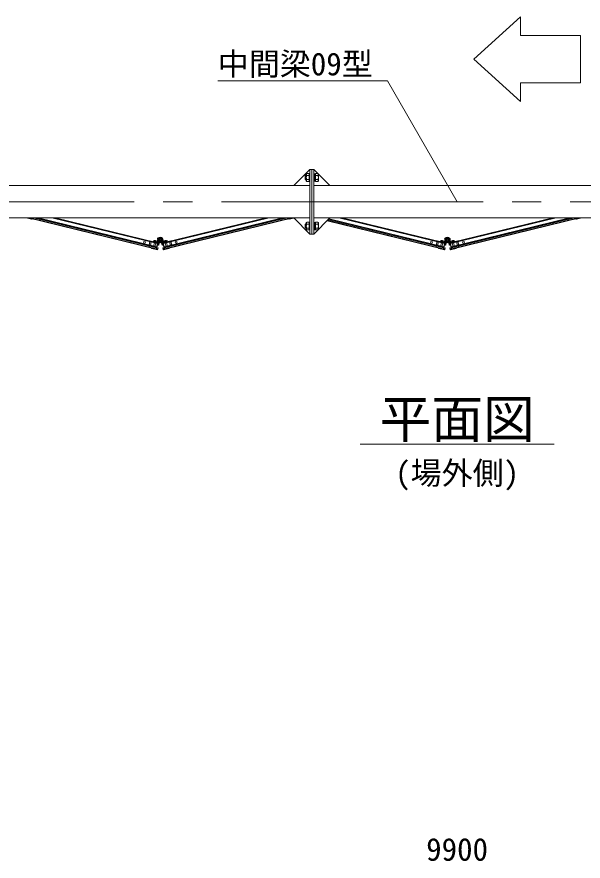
# Model space of a CAD drawing. Units: millimetres, scale not verified. Extents: x -10075 to 10075, y -16938 to 16938.
# Drawn here: x -4739 to -2985, y 11897 to 14510 of the extents above; entities that cross this region are included whole.
import ezdxf
from ezdxf.enums import TextEntityAlignment as Align

# ---------------------------------------------------------------- set-up
doc = ezdxf.new("R2010")
doc.units = ezdxf.units.MM
doc.header["$LTSCALE"] = 90
doc.linetypes.add('CHAIN2', pattern=[12, 9, -1, 1, -1])
doc.linetypes.add('DASHED1', pattern=[1.8, 1.2, -0.6])
for name, color, linetype, lineweight in [('0-6_ﾎﾞﾙﾄ類', 134, 'Continuous', 18), ('0-C_寸法', 134, 'Continuous', 18), ('1-4_中間梁09', 134, 'Continuous', 18), ('1-6_通芯', 134, 'CHAIN2', 18), ('1-9_標準ﾊﾟﾈﾙ', 134, 'Continuous', 18), ('1-B_文字', 134, 'Continuous', 18), ('2-2_連結用梁45', 134, 'Continuous', 18)]:
    doc.layers.add(name, color=color, linetype=linetype, lineweight=lineweight)
doc.styles.add('ＭＳ ゴシック', font='')
doc.styles.get('ＭＳ ゴシック').set_extended_font_data('MS Gothic')

msp = doc.modelspace()

# ---------------------------------------------------------------- linework, layer by layer
at = {"layer": '0-6_ﾎﾞﾙﾄ類'}
for p, q in [((-3843.86, 14019.5), (-3845.86, 14017.5)), ((-3845.86, 14007.5), (-3845.86, 14017.5)), ((-3843.86, 14005.5), (-3845.86, 14007.5)), ((-3842.46, 14018.3), (-3845.06, 14018.3)), ((-3842.46, 14006.7), (-3845.06, 14006.7)), ((-3843.86, 14005.5), (-3843.86, 14019.5)), ((-3842.46, 14019.5), (-3843.86, 14019.5)), ((-3842.46, 14005.5), (-3843.86, 14005.5)), ((-3842.46, 14023), (-3840.84, 14024.63)), ((-3842.46, 14002), (-3842.46, 14023)), ((-3840.84, 14018.56), (-3833.46, 14018.56)), ((-3840.84, 14006.44), (-3833.46, 14006.44)), ((-3813.86, 14013.31), (-3816.86, 14012.5)), ((-3813.86, 14012.5), (-3816.86, 14011.69)), ((-3806.49, 14018.56), (-3813.86, 14018.56)), ((-3806.49, 14006.44), (-3813.86, 14006.44)), ((-3842.46, 14002), (-3840.84, 14000.37)), ((-3804.86, 14002), (-3806.49, 14000.37)), ((-3842.46, 13873), (-3840.84, 13874.62)), ((-3842.46, 13852), (-3842.46, 13873)), ((-3843.86, 13869.5), (-3845.86, 13867.5)), ((-3845.86, 13857.5), (-3845.86, 13867.5)), ((-3843.86, 13855.5), (-3845.86, 13857.5)), ((-3842.46, 13868.3), (-3845.06, 13868.3)), ((-3842.46, 13856.7), (-3845.06, 13856.7)), ((-3843.86, 13855.5), (-3843.86, 13869.5)), ((-3842.46, 13869.5), (-3843.86, 13869.5)), ((-3842.46, 13855.5), (-3843.86, 13855.5)), ((-3842.46, 13852), (-3840.84, 13850.38)), ((-3840.84, 13868.56), (-3833.46, 13868.56)), ((-3840.84, 13856.44), (-3833.46, 13856.44)), ((-3813.86, 13863.3), (-3816.86, 13862.5)), ((-3813.86, 13862.5), (-3816.86, 13861.69)), ((-3806.49, 13868.56), (-3813.86, 13868.56)), ((-3806.49, 13856.44), (-3813.86, 13856.44)), ((-3804.86, 13852), (-3806.49, 13850.38)), ((-4291.27, 13824.21), (-4288.39, 13819.21)), ((-3402.27, 13824.21), (-3399.39, 13819.21)), ((-4297.05, 13814.21), (-4299.94, 13819.21)), ((-4291.27, 13814.21), (-4297.05, 13814.21)), ((-4288.39, 13819.21), (-4291.27, 13814.21)), ((-3408.05, 13814.21), (-3410.94, 13819.21)), ((-3402.27, 13814.21), (-3408.05, 13814.21)), ((-3399.39, 13819.21), (-3402.27, 13814.21))]:
    msp.add_line(p, q, dxfattribs=at)
for points in [[(-3840.84, 14024.63), (-3833.46, 14024.63), (-3833.46, 14000.37), (-3840.84, 14000.37)], [(-3806.49, 14024.63), (-3813.86, 14024.63), (-3813.86, 14000.37), (-3806.49, 14000.37)], [(-3804.86, 14002), (-3804.86, 14023), (-3806.49, 14024.63)], [(-3840.84, 13874.62), (-3833.46, 13874.62), (-3833.46, 13850.38), (-3840.84, 13850.38)], [(-3806.49, 13874.62), (-3813.86, 13874.62), (-3813.86, 13850.38), (-3806.49, 13850.38)], [(-3804.86, 13852), (-3804.86, 13873), (-3806.49, 13874.62)], [(-4299.94, 13819.21), (-4297.05, 13824.21), (-4291.27, 13824.21)], [(-3410.94, 13819.21), (-3408.05, 13824.21), (-3402.27, 13824.21)]]:
    msp.add_lwpolyline(points, dxfattribs=at)
for points in [[(-3833.46, 14001.5), (-3833.46, 14023.5), (-3831.16, 14023.5), (-3831.16, 14001.5)], [(-3816.86, 14023.5), (-3816.86, 14001.5), (-3819.16, 14001.5), (-3819.16, 14023.5)], [(-3816.86, 14023.85), (-3816.86, 14001.15), (-3813.86, 14001.15), (-3813.86, 14023.85)], [(-3833.46, 13851.5), (-3833.46, 13873.5), (-3831.16, 13873.5), (-3831.16, 13851.5)], [(-3816.86, 13873.5), (-3816.86, 13851.5), (-3819.16, 13851.5), (-3819.16, 13873.5)], [(-3816.86, 13873.85), (-3816.86, 13851.15), (-3813.86, 13851.15), (-3813.86, 13873.85)]]:
    msp.add_lwpolyline(points, close=True, dxfattribs=at)
for centre, radius in [((-4294.16, 13819.21), 4.9), ((-4294.16, 13819.21), 3), ((-4294.16, 13819.21), 2.46), ((-3405.16, 13819.21), 4.9), ((-3405.16, 13819.21), 3), ((-3405.16, 13819.21), 2.46)]:
    msp.add_circle(centre, radius, dxfattribs=at)
for centre, radius, start, end in [((-3830.34, 14012.5), 12.12, 150, 210), ((-3837.81, 14021.6), 4.28, 135, 225), ((-3837.81, 14003.41), 4.28, 135, 225), ((-3809.52, 14021.6), 4.28, 315, 45), ((-3809.52, 14003.41), 4.28, 315, 45), ((-3816.98, 14012.5), 12.12, 330, 30), ((-3837.81, 13871.59), 4.28, 135, 225), ((-3809.52, 13871.59), 4.28, 315, 45), ((-3830.34, 13862.5), 12.12, 150, 210), ((-3837.81, 13853.4), 4.28, 135, 225), ((-3809.52, 13853.4), 4.28, 315, 45), ((-3816.98, 13862.5), 12.12, 330, 30)]:
    msp.add_arc(centre, radius, start, end, dxfattribs=at)
at = {"layer": '1-4_中間梁09'}
for points in [[(-3819.16, 13837.5), (-3819.16, 14037.5), (-3825.16, 14037.5), (-3825.16, 13837.5)], [(-3819.16, 13987.5), (-3769.16, 13987.5), (-3819.16, 14037.5)], [(-3819.16, 13887.5), (-2931.16, 13887.5), (-2931.16, 13987.5), (-3819.16, 13987.5)], [(-3819.16, 13887.5), (-3769.16, 13887.5), (-3819.16, 13837.5)]]:
    msp.add_lwpolyline(points, close=True, dxfattribs=at)
at = {"layer": '1-6_通芯'}
msp.add_line((-8425.16, 13937.5), (2875.84, 13937.5), dxfattribs=at)
at = {"layer": '1-9_標準ﾊﾟﾈﾙ'}
for p, q in [((-4710.23, 13887.5), (-4693.28, 13883.39)), ((-4703.88, 13887.5), (-4691.47, 13884.49)), ((-4698.78, 13887.5), (-4307.09, 13792.44)), ((-4678.46, 13886.17), (-4675.55, 13885.46)), ((-4677.59, 13887.5), (-4675.19, 13886.92)), ((-4675.19, 13886.92), (-4675.55, 13885.46)), ((-4672.49, 13887.5), (-4305.63, 13798.47)), ((-4630.52, 13887.5), (-4303.3, 13808.09)), ((-3957.8, 13887.5), (-4285.03, 13808.09)), ((-3915.83, 13887.5), (-4282.7, 13798.47)), ((-3889.54, 13887.5), (-4281.23, 13792.44)), ((-3910.73, 13887.5), (-3913.13, 13886.92)), ((-3913.13, 13886.92), (-3912.78, 13885.46)), ((-3909.86, 13886.17), (-3912.78, 13885.46)), ((-3884.44, 13887.5), (-3896.85, 13884.49)), ((-3880.56, 13886.9), (-3895.04, 13883.39)), ((-3777.09, 13879.57), (-3418.09, 13792.44)), ((-3771.96, 13884.7), (-3416.62, 13798.47)), ((-3741.52, 13887.5), (-3414.29, 13808.09)), ((-3068.8, 13887.5), (-3396.03, 13808.09)), ((-3026.83, 13887.5), (-3393.69, 13798.47)), ((-3000.54, 13887.5), (-3392.23, 13792.44)), ((-3021.74, 13887.5), (-3024.13, 13886.92)), ((-3024.13, 13886.92), (-3023.77, 13885.46)), ((-3020.86, 13886.17), (-3023.77, 13885.46)), ((-2995.45, 13887.5), (-3007.84, 13884.49)), ((-2989.09, 13887.5), (-3006.04, 13883.39)), ((-4301.12, 13826.01), (-4302.84, 13823.55)), ((-4302.72, 13822.86), (-4302.05, 13822.39)), ((-4299.72, 13825.64), (-4300.43, 13826.13)), ((-3412.12, 13826.01), (-3413.84, 13823.55)), ((-3413.72, 13822.86), (-3413.04, 13822.39)), ((-3410.72, 13825.64), (-3411.42, 13826.13)), ((-4335.07, 13804.38), (-4335.42, 13802.92)), ((-4332.5, 13802.21), (-4335.42, 13802.92)), ((-4305.91, 13797.3), (-4335.07, 13804.38)), ((-4327.31, 13815.15), (-4327.06, 13816.12)), ((-4303.01, 13809.25), (-4327.31, 13815.15)), ((-4326.46, 13816.49), (-4298.28, 13809.65)), ((-4322.78, 13799.85), (-4323.15, 13800.46)), ((-4306.27, 13795.84), (-4322.78, 13799.85)), ((-4307.37, 13791.28), (-4321.71, 13794.75)), ((-4306.27, 13795.84), (-4307.37, 13791.28)), ((-4303.01, 13809.25), (-4305.91, 13797.3)), ((-4301.28, 13795.2), (-4302.75, 13789.12)), ((-4302.66, 13819.21), (-4302.66, 13814.83)), ((-4302.25, 13795.43), (-4301.28, 13795.2)), ((-4300.36, 13803.21), (-4299.39, 13802.98)), ((-4297.91, 13809.04), (-4299.39, 13802.98)), ((-4290.41, 13809.04), (-4288.93, 13802.98)), ((-4261.86, 13816.49), (-4290.04, 13809.65)), ((-4287.96, 13803.21), (-4288.93, 13802.98)), ((-4286.07, 13795.43), (-4287.04, 13795.2)), ((-4287.04, 13795.2), (-4285.57, 13789.12)), ((-4285.66, 13819.21), (-4285.66, 13814.83)), ((-4285.31, 13809.25), (-4261.01, 13815.15)), ((-4285.31, 13809.25), (-4282.41, 13797.3)), ((-4284.04, 13815.23), (-4283.56, 13813.28)), ((-4282.41, 13797.3), (-4253.26, 13804.38)), ((-4282.06, 13795.84), (-4265.54, 13799.85)), ((-4282.06, 13795.84), (-4280.95, 13791.28)), ((-4280.95, 13791.28), (-4266.61, 13794.75)), ((-4265.54, 13799.85), (-4265.17, 13800.46)), ((-4261.01, 13815.15), (-4261.26, 13816.12)), ((-4255.82, 13802.21), (-4252.9, 13802.92)), ((-4253.26, 13804.38), (-4252.9, 13802.92)), ((-3446.06, 13804.38), (-3446.41, 13802.92)), ((-3443.5, 13802.21), (-3446.41, 13802.92)), ((-3416.91, 13797.3), (-3446.06, 13804.38)), ((-3438.31, 13815.15), (-3438.07, 13816.12)), ((-3414.01, 13809.25), (-3438.31, 13815.15)), ((-3437.47, 13816.49), (-3409.28, 13809.65)), ((-3433.79, 13799.85), (-3434.16, 13800.46)), ((-3417.26, 13795.84), (-3433.79, 13799.85)), ((-3418.37, 13791.28), (-3432.71, 13794.75)), ((-3417.26, 13795.84), (-3418.37, 13791.28)), ((-3414.01, 13809.25), (-3416.91, 13797.3)), ((-3412.28, 13795.2), (-3413.75, 13789.12)), ((-3413.66, 13819.21), (-3413.66, 13814.83)), ((-3413.25, 13795.43), (-3412.28, 13795.2)), ((-3411.36, 13803.21), (-3410.39, 13802.98)), ((-3408.91, 13809.04), (-3410.39, 13802.98)), ((-3401.41, 13809.04), (-3399.93, 13802.98)), ((-3372.86, 13816.49), (-3401.04, 13809.65)), ((-3398.96, 13803.21), (-3399.93, 13802.98)), ((-3397.08, 13795.43), (-3398.05, 13795.2)), ((-3398.05, 13795.2), (-3396.57, 13789.12)), ((-3396.66, 13819.21), (-3396.66, 13814.83)), ((-3396.31, 13809.25), (-3372.02, 13815.15)), ((-3396.31, 13809.25), (-3393.41, 13797.3)), ((-3395.03, 13815.23), (-3394.57, 13813.28)), ((-3393.41, 13797.3), (-3364.25, 13804.38)), ((-3393.05, 13795.84), (-3376.54, 13799.85)), ((-3393.05, 13795.84), (-3391.95, 13791.28)), ((-3391.95, 13791.28), (-3377.62, 13794.75)), ((-3376.54, 13799.85), (-3376.17, 13800.46)), ((-3372.02, 13815.15), (-3372.25, 13816.12)), ((-3366.82, 13802.21), (-3363.9, 13802.92)), ((-3364.25, 13804.38), (-3363.9, 13802.92)), ((-4303.35, 13788.76), (-4320.6, 13792.94)), ((-4284.97, 13788.76), (-4267.72, 13792.94)), ((-3414.36, 13788.76), (-3431.6, 13792.94)), ((-3395.97, 13788.76), (-3378.72, 13792.94))]:
    msp.add_line(p, q, dxfattribs=at)
at = {"layer": '1-9_標準ﾊﾟﾈﾙ', "linetype": 'DASHED1'}
for p, q in [((-4681.12, 13887.5), (-4681.16, 13887.34)), ((-3907.2, 13887.5), (-3907.16, 13887.34)), ((-3018.2, 13887.5), (-3018.16, 13887.34)), ((-4329.33, 13802.99), (-4329.57, 13802.01)), ((-4326.43, 13814.94), (-4329.33, 13802.99)), ((-4325.25, 13802), (-4325.49, 13801.02)), ((-4322.35, 13813.95), (-4325.25, 13802)), ((-4312.83, 13811.63), (-4315.73, 13799.68)), ((-4312.48, 13813.09), (-4312.83, 13811.63)), ((-4308.74, 13810.64), (-4311.65, 13798.69)), ((-4308.39, 13812.1), (-4308.74, 13810.64)), ((-4279.93, 13812.1), (-4279.58, 13810.64)), ((-4279.58, 13810.64), (-4276.67, 13798.69)), ((-4275.86, 13813.09), (-4275.49, 13811.63)), ((-4275.49, 13811.63), (-4272.6, 13799.68)), ((-4265.97, 13813.95), (-4263.07, 13802)), ((-4263.07, 13802), (-4262.84, 13801.02)), ((-4261.9, 13814.94), (-4258.99, 13802.99)), ((-4258.99, 13802.99), (-4258.76, 13802.01)), ((-3440.33, 13802.99), (-3440.56, 13802.01)), ((-3437.43, 13814.94), (-3440.33, 13802.99)), ((-3436.25, 13802), (-3436.49, 13801.02)), ((-3433.35, 13813.95), (-3436.25, 13802)), ((-3423.82, 13811.63), (-3426.72, 13799.68)), ((-3423.47, 13813.09), (-3423.82, 13811.63)), ((-3419.75, 13810.64), (-3422.65, 13798.69)), ((-3419.39, 13812.1), (-3419.75, 13810.64)), ((-3390.93, 13812.1), (-3390.58, 13810.64)), ((-3390.58, 13810.64), (-3387.68, 13798.69)), ((-3386.85, 13813.09), (-3386.49, 13811.63)), ((-3386.49, 13811.63), (-3383.6, 13799.68)), ((-3376.97, 13813.95), (-3374.07, 13802)), ((-3374.07, 13802), (-3373.84, 13801.02)), ((-3372.89, 13814.94), (-3369.99, 13802.99)), ((-3369.99, 13802.99), (-3369.75, 13802.01))]:
    msp.add_line(p, q, dxfattribs=at)
at = {"layer": '1-9_標準ﾊﾟﾈﾙ'}
for points in [[(-4703.88, 13887.5), (-4307.37, 13791.28), (-4302.73, 13810.42), (-4620.34, 13887.5)], [(-4698.78, 13887.5), (-4307.09, 13792.44), (-4306.38, 13795.35), (-4686.07, 13887.5)], [(-4678.46, 13886.17), (-4678.83, 13886.78), (-4681.83, 13887.5)], [(-4677.59, 13887.5), (-4305.91, 13797.3), (-4303.01, 13809.25), (-4625.43, 13887.5)], [(-3884.44, 13887.5), (-4280.95, 13791.28), (-4285.59, 13810.42), (-3967.98, 13887.5)], [(-3910.73, 13887.5), (-4282.41, 13797.3), (-4285.31, 13809.25), (-3962.89, 13887.5)], [(-3889.54, 13887.5), (-4281.23, 13792.44), (-4281.94, 13795.35), (-3902.26, 13887.5)], [(-3909.86, 13886.17), (-3909.49, 13886.78), (-3906.5, 13887.5)], [(-3778.09, 13878.58), (-3418.37, 13791.28), (-3413.73, 13810.42), (-3731.35, 13887.5)], [(-3777.09, 13879.57), (-3418.09, 13792.44), (-3417.38, 13795.35), (-3774.61, 13882.05)], [(-3772.95, 13883.71), (-3416.91, 13797.3), (-3414.01, 13809.25), (-3736.43, 13887.5)], [(-2995.45, 13887.5), (-3391.95, 13791.28), (-3396.59, 13810.42), (-3078.98, 13887.5)], [(-3021.74, 13887.5), (-3393.41, 13797.3), (-3396.31, 13809.25), (-3073.9, 13887.5)], [(-3000.54, 13887.5), (-3392.23, 13792.44), (-3392.94, 13795.35), (-3013.25, 13887.5)], [(-3020.86, 13886.17), (-3020.49, 13886.78), (-3017.5, 13887.5)], [(-4332.5, 13802.21), (-4331.9, 13802.58), (-4323.15, 13800.46)], [(-4301.23, 13814.48), (-4314.98, 13817.82), (-4315.45, 13815.87), (-4298.06, 13811.65)], [(-4302.25, 13795.43), (-4303.48, 13790.33), (-4306.4, 13791.04), (-4302.04, 13809.02), (-4299.12, 13808.31), (-4300.36, 13803.21)], [(-4287.1, 13814.48), (-4273.34, 13817.82), (-4272.88, 13815.87), (-4290.26, 13811.65)], [(-4286.07, 13795.43), (-4284.84, 13790.33), (-4281.92, 13791.04), (-4286.29, 13809.02), (-4289.2, 13808.31), (-4287.96, 13803.21)], [(-4255.82, 13802.21), (-4256.42, 13802.58), (-4265.17, 13800.46)], [(-3443.5, 13802.21), (-3442.9, 13802.58), (-3434.16, 13800.46)], [(-3412.22, 13814.48), (-3425.98, 13817.82), (-3426.45, 13815.87), (-3409.06, 13811.65)], [(-3413.25, 13795.43), (-3414.48, 13790.33), (-3417.4, 13791.04), (-3413.03, 13809.02), (-3410.13, 13808.31), (-3411.36, 13803.21)], [(-3398.09, 13814.48), (-3384.34, 13817.82), (-3383.87, 13815.87), (-3401.26, 13811.65)], [(-3397.08, 13795.43), (-3395.83, 13790.33), (-3392.92, 13791.04), (-3397.28, 13809.02), (-3400.2, 13808.31), (-3398.96, 13803.21)], [(-3366.82, 13802.21), (-3367.42, 13802.58), (-3376.17, 13800.46)]]:
    msp.add_lwpolyline(points, dxfattribs=at)
for points in [[(-4299.9, 13812.1), (-4315.45, 13815.87), (-4315.92, 13813.93), (-4300.37, 13810.16)], [(-4272.88, 13815.87), (-4288.42, 13812.1), (-4287.95, 13810.16), (-4272.4, 13813.93)], [(-3410.9, 13812.1), (-3426.45, 13815.87), (-3426.92, 13813.93), (-3411.37, 13810.16)], [(-3383.87, 13815.87), (-3399.43, 13812.1), (-3398.95, 13810.16), (-3383.41, 13813.93)]]:
    msp.add_lwpolyline(points, close=True, dxfattribs=at)
for centre, radius in [((-4294.16, 13819.21), 8.5), ((-4294.16, 13819.21), 8), ((-3405.16, 13819.21), 8.5), ((-3405.16, 13819.21), 8), ((-4343.33, 13812.71), 3), ((-4244.99, 13812.71), 3), ((-3454.34, 13812.71), 3), ((-3355.99, 13812.71), 3)]:
    msp.add_circle(centre, radius, dxfattribs=at)
for centre, radius, start, end in [((-4692.93, 13884.85), 1.5, 256.35888, 346.35888), ((-4681.43, 13895.13), 8.5, 243.741, 284.431), ((-3906.89, 13895.13), 8.5, 255.569, 296.259), ((-3895.39, 13884.85), 1.5, 193.64112, 283.64112), ((-3017.89, 13895.13), 8.5, 255.569, 296.259), ((-3006.39, 13884.85), 1.5, 193.64112, 283.64112), ((-4302.43, 13823.26), 0.504, 145, 235), ((-4300.71, 13825.72), 0.504, 55, 145), ((-3413.43, 13823.26), 0.504, 145, 235), ((-3411.71, 13825.72), 0.504, 55, 145), ((-4325.76, 13808.81), 8.5, 228.286, 284.431), ((-4326.58, 13816), 0.504, 76.35888, 166.35888), ((-4320.25, 13794.4), 1.5, 166.35888, 256.35888), ((-4311.25, 13809.19), 8.5, 48.286, 104.431), ((-4298.4, 13809.17), 0.504, 346.35888, 76.35888), ((-4289.92, 13809.17), 0.504, 103.64112, 193.64112), ((-4277.07, 13809.19), 8.5, 75.569, 131.714), ((-4268.07, 13794.4), 1.5, 283.64112, 13.64112), ((-4262.56, 13808.81), 8.5, 255.569, 311.714), ((-4261.74, 13816), 0.504, 13.64112, 103.64112), ((-3436.76, 13808.81), 8.5, 228.286, 284.431), ((-3437.59, 13816), 0.504, 76.35888, 166.35888), ((-3431.25, 13794.4), 1.5, 166.35888, 256.35888), ((-3422.26, 13809.19), 8.5, 48.286, 104.431), ((-3409.4, 13809.17), 0.504, 346.35888, 76.35888), ((-3400.92, 13809.17), 0.504, 103.64112, 193.64112), ((-3388.07, 13809.19), 8.5, 75.569, 131.714), ((-3379.08, 13794.4), 1.5, 283.64112, 13.64112), ((-3373.57, 13808.81), 8.5, 255.569, 311.714), ((-3372.74, 13816), 0.504, 13.64112, 103.64112), ((-4303.23, 13789.24), 0.504, 256.35888, 346.35888), ((-4285.09, 13789.24), 0.504, 193.64112, 283.64112), ((-3414.24, 13789.24), 0.504, 256.35888, 346.35888), ((-3396.09, 13789.24), 0.504, 193.64112, 283.64112)]:
    msp.add_arc(centre, radius, start, end, dxfattribs=at)
at = {"layer": '1-B_文字'}
for p, q in [((-4116.46, 14311.82), (-3591.95, 14311.82)), ((-3675.16, 13187.5), (-3075.16, 13187.5))]:
    msp.add_line(p, q, dxfattribs=at)
msp.add_lwpolyline([(-3323.83, 14378.97), (-3179.41, 14509.74), (-3179.41, 14451.84), (-2992.77, 14451.84), (-2992.77, 14305.82), (-3179.41, 14305.82), (-3179.41, 14247.93)], close=True, dxfattribs=at)
msp.add_lwpolyline([(-3375.26, 13937.5), (-3591.37, 14311.82), (-3591.73, 14311.82)], dxfattribs=at)
at = {"layer": '2-2_連結用梁45'}
for points in [[(-3831.16, 13987.5), (-3881.16, 13987.5), (-3831.16, 14037.5)], [(-3825.16, 14037.5), (-3825.16, 13837.5), (-3831.16, 13837.5), (-3831.16, 14037.5)], [(-3831.16, 13887.5), (-8425.16, 13887.5), (-8425.16, 13987.5), (-3831.16, 13987.5)], [(-3831.16, 13887.5), (-3881.16, 13887.5), (-3831.16, 13837.5)]]:
    msp.add_lwpolyline(points, close=True, dxfattribs=at)

# ---------------------------------------------------------------- texts
at = {"layer": '0-C_寸法', "style": 'ＭＳ ゴシック'}
msp.add_text('9900', height=70.38, dxfattribs=at).set_placement((-3471.16, 11877.4), align=Align.BOTTOM_LEFT)
at = {"layer": '1-B_文字', "style": 'ＭＳ ゴシック'}
for s, height, p in [('中間梁09型', 70.38, (-4116.46, 14307.72)), ('平面図', 117.3, (-3615.16, 13171.5)), ('(場外側)', 70.38, (-3567.16, 13041.9))]:
    msp.add_text(s, height=height, dxfattribs=at).set_placement(p, align=Align.BOTTOM_LEFT)

doc.saveas('drawing.dxf')
